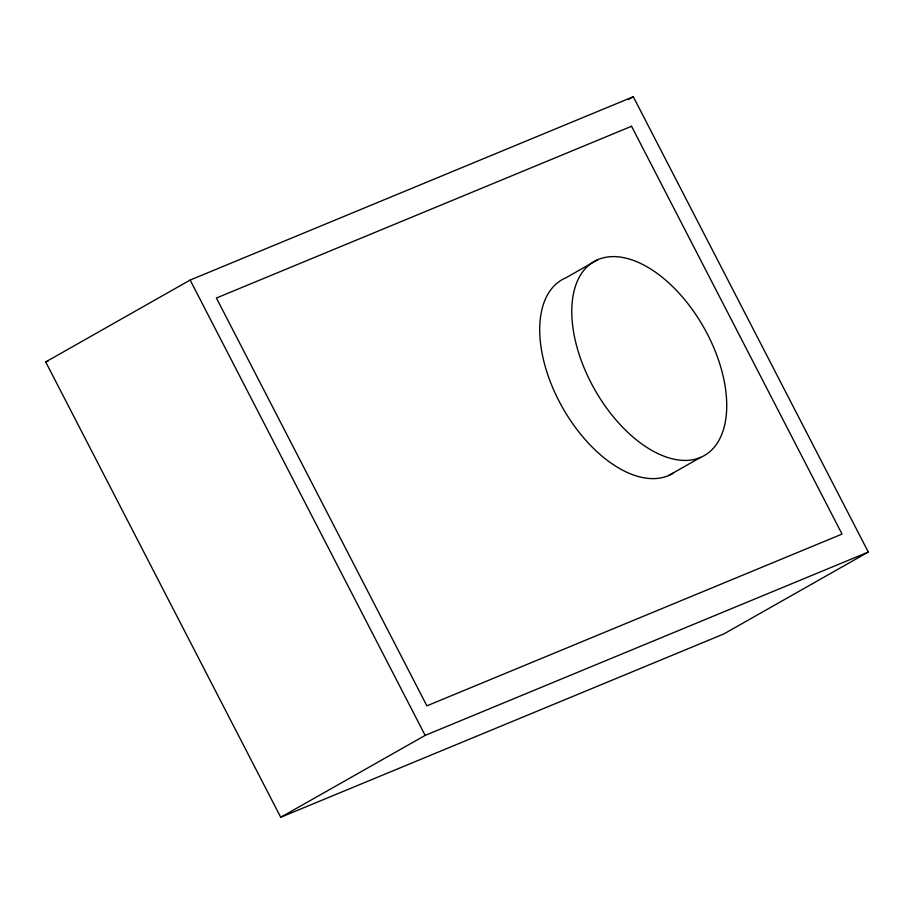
<?xml version="1.0" encoding="UTF-8"?>
<svg xmlns="http://www.w3.org/2000/svg" width="914" height="914" viewBox="0 0 914 914"><rect width="100%" height="100%" fill="white"/><g stroke="black" fill="none" stroke-linecap="round" stroke-linejoin="round"><path stroke-width="1.37" d="M45.7 361.944L190.146 280.061L633.288 96.724L868.3 552.056L723.854 633.939L280.712 817.276L45.7 361.944L48.339 360.859M628.341 99.523L633.288 96.724M597.985 259.61L565.88 277.81A111.577 62.769 60.5 0 0 561.356 405.473A111.577 62.769 60.5 0 0 673.355 473.098M668.5 475.6L700.592 457.4A111.577 62.769 60.5 0 0 673.961 287.853A111.577 62.769 60.5 0 0 573.307 330.262A111.577 62.769 60.5 0 0 700.592 457.4M280.712 817.276L425.159 735.393L868.3 552.056M190.146 280.061L425.159 735.393M631.551 126.269L216.401 298.021L426.895 705.848L842.045 534.084L631.551 126.269"/></g></svg>
